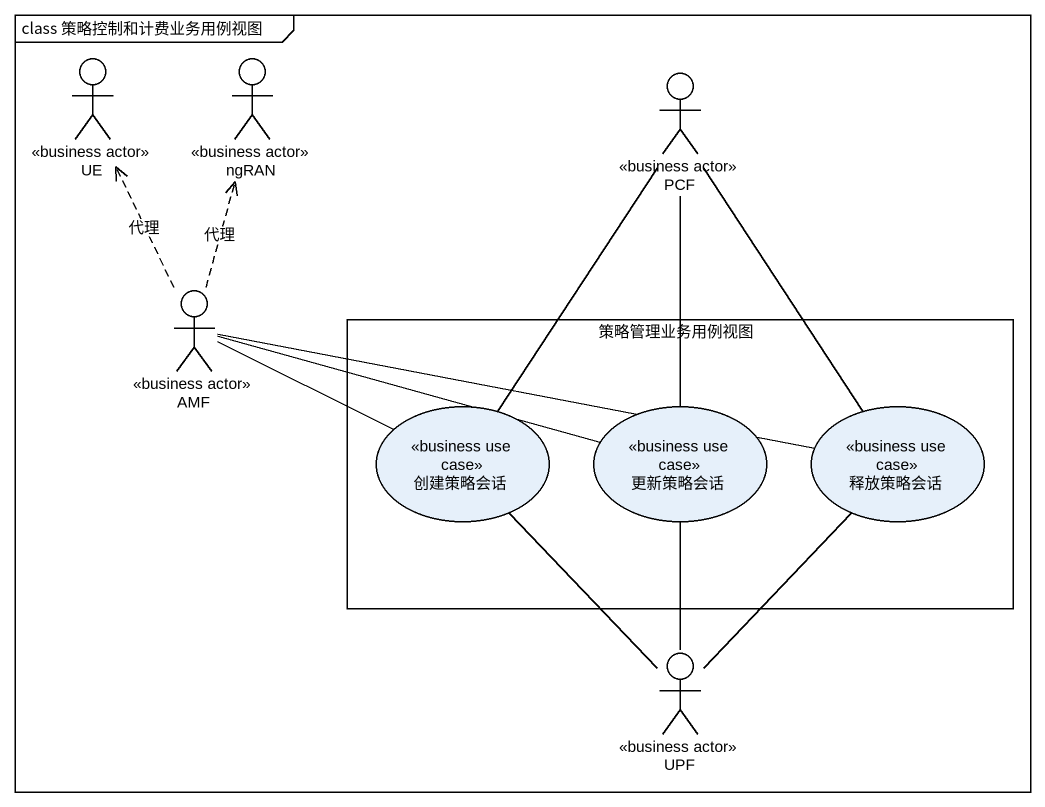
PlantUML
@startuml
mainframe class 策略控制和计费业务用例视图
actor UE <<business actor>>
actor ngRAN <<business actor>>
actor PCF <<business actor>>
actor AMF <<business actor>>
rectangle 策略管理业务用例视图 {
  usecase 创建策略会话 <<business use case>>
  usecase 更新策略会话 <<business use case>>
  usecase 释放策略会话 <<business use case>>
}
actor UPF <<business actor>>
PCF -- 创建策略会话
PCF -- 更新策略会话
PCF -- 释放策略会话
AMF .up.> UE : 代理
AMF .up.> ngRAN : 代理
AMF -right- 创建策略会话
AMF -right- 更新策略会话
AMF -right- 释放策略会话
UPF -up- 创建策略会话
UPF -up- 更新策略会话
UPF -up- 释放策略会话
@enduml
